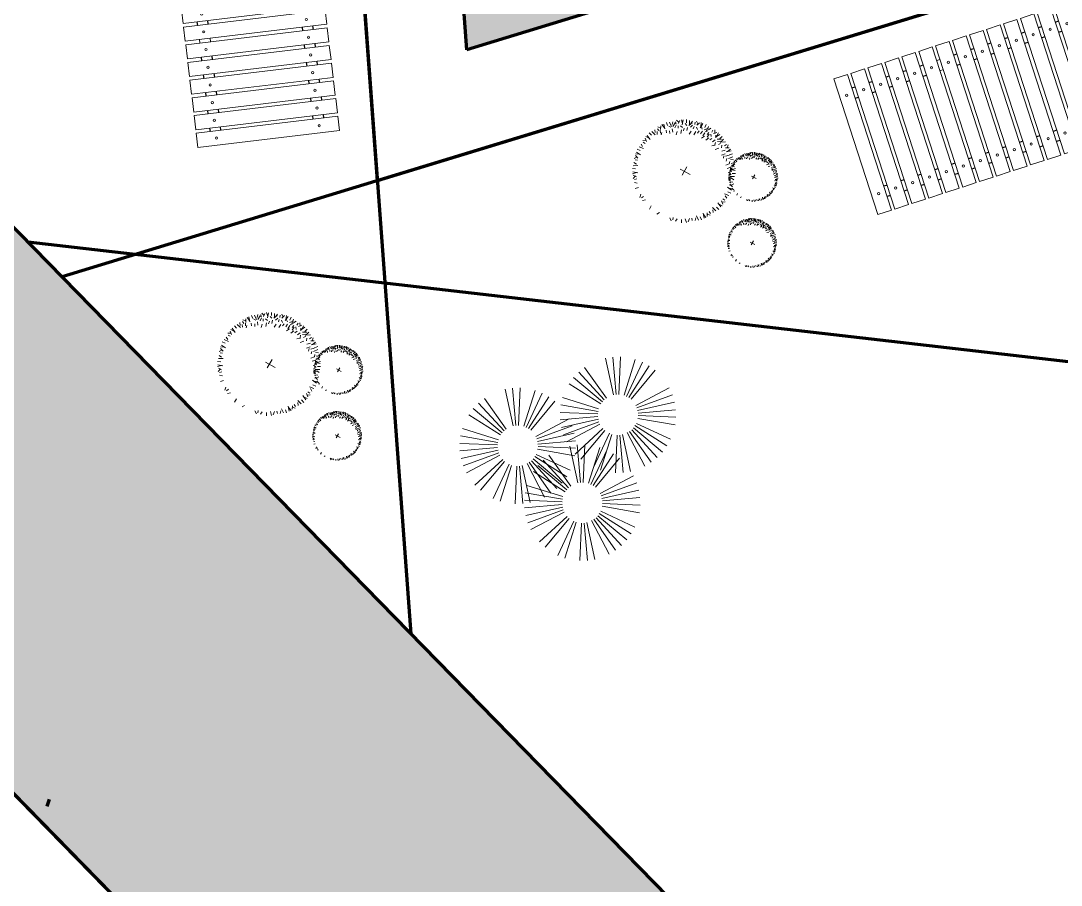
# Model space of a CAD drawing. Header units: millimetres. Extents: x 111 to 1506, y 14 to 566.
# Drawn here: x 225.51 to 230.77, y 186.6 to 190.97 of the extents above; entities that cross this region are included whole.
import ezdxf

# ---------------------------------------------------------------- set-up
doc = ezdxf.new("R2010")
doc.units = ezdxf.units.MM
doc.linetypes.add('ACAD_ISO04W100', pattern=[30, 24, -3, 0, -3])
for name, color, linetype, lineweight in [('ARB-CERCO', 97, 'Continuous', 5), ('G', 254, 'Continuous', 5), ('mobiliario', 45, 'Continuous', 13), ('MOBILIARIO - MUEBLES', 44, 'Continuous', 20), ('PALMERAS114', 114, 'Continuous', 5)]:
    doc.layers.add(name, color=color, linetype=linetype, lineweight=lineweight)
doc.styles.add('ATTR', font='romans.shx', dxfattribs={"width": 0.8, "height": 2.52})

# ---------------------------------------------------------------- blocks, each defined once
blk = doc.blocks.new('Tumbona 001')
at = {"layer": 'MOBILIARIO - MUEBLES'}
for p, q in [((0.3996, 1.88), (-0.4004, 1.88)), ((-0.4004, 1.88), (-0.4004, 1.8)), ((0.3996, 1.8), (0.3996, 1.88)), ((0.3996, 1.8), (-0.4004, 1.8)), ((0.3996, 1.78), (-0.4004, 1.78)), ((-0.4004, 1.78), (-0.4004, 1.7)), ((0.3996, 1.7), (0.3996, 1.78)), ((0.3996, 1.7), (-0.4004, 1.7)), ((0.3996, 1.68), (-0.4004, 1.68)), ((-0.4004, 1.68), (-0.4004, 1.6)), ((0.3996, 1.6), (0.3996, 1.68)), ((0.3996, 1.6), (-0.4004, 1.6)), ((0.3996, 1.58), (-0.4004, 1.58)), ((-0.4004, 1.58), (-0.4004, 1.5)), ((0.3996, 1.5), (0.3996, 1.58)), ((0.3996, 1.5), (-0.4004, 1.5)), ((0.3996, 1.48), (-0.4004, 1.48)), ((-0.4004, 1.48), (-0.4004, 1.4)), ((0.3996, 1.4), (0.3996, 1.48)), ((0.3996, 1.4), (-0.4004, 1.4)), ((0.3996, 1.38), (-0.4004, 1.38)), ((-0.4004, 1.38), (-0.4004, 1.3)), ((0.3996, 1.3), (0.3996, 1.38)), ((0.3996, 1.3), (-0.4004, 1.3)), ((0.3996, 1.28), (-0.4004, 1.28)), ((-0.4004, 1.28), (-0.4004, 1.2)), ((0.3996, 1.2), (0.3996, 1.28)), ((0.3996, 1.2), (-0.4004, 1.2)), ((0.3996, 1.18), (-0.4004, 1.18)), ((-0.4004, 1.18), (-0.4004, 1.1)), ((0.3996, 1.1), (0.3996, 1.18)), ((0.3996, 1.1), (-0.4004, 1.1)), ((0.3996, 1.08), (-0.4004, 1.08)), ((-0.4004, 1.08), (-0.4004, 1)), ((0.3996, 1), (0.3996, 1.08)), ((0.3996, 1), (-0.4004, 1)), ((0.3996, 0.98), (-0.4004, 0.98)), ((-0.4004, 0.98), (-0.4004, 0.9)), ((0.3996, 0.9), (0.3996, 0.98)), ((0.3996, 0.9), (-0.4004, 0.9)), ((0.3996, 0.88), (-0.4004, 0.88)), ((-0.4004, 0.88), (-0.4004, 0.8)), ((0.3996, 0.8), (0.3996, 0.88)), ((0.3996, 0.8), (-0.4004, 0.8)), ((0.3996, 0.78), (-0.4004, 0.78)), ((-0.4004, 0.78), (-0.4004, 0.7)), ((0.3996, 0.7), (0.3996, 0.78)), ((0.3996, 0.7), (-0.4004, 0.7)), ((0.3996, 0.68), (-0.4004, 0.68)), ((-0.4004, 0.68), (-0.4004, 0.6)), ((0.3996, 0.6), (0.3996, 0.68)), ((0.3996, 0.6), (-0.4004, 0.6)), ((0.2596, 0.58), (0.2596, 0.6)), ((0.3196, 0.58), (0.3196, 0.6)), ((0.3996, 0.58), (-0.4004, 0.58)), ((-0.4004, 0.58), (-0.4004, 0.5)), ((0.3996, 0.5), (0.3996, 0.58)), ((0.3996, 0.5), (-0.4004, 0.5)), ((0.3996, 0.48), (-0.4004, 0.48)), ((-0.4004, 0.48), (-0.4004, 0.4)), ((0.3996, 0.4), (0.3996, 0.48)), ((0.3996, 0.4), (-0.4004, 0.4)), ((0.3996, 0.38), (-0.4004, 0.38)), ((-0.4004, 0.38), (-0.4004, 0.3)), ((0.3996, 0.3), (0.3996, 0.38)), ((0.3996, 0.3), (-0.4004, 0.3)), ((0.3996, 0.28), (-0.4004, 0.28)), ((-0.4004, 0.28), (-0.4004, 0.2)), ((0.3996, 0.2), (0.3996, 0.28)), ((0.3996, 0.2), (-0.4004, 0.2)), ((0.3996, 0.18), (-0.4004, 0.18)), ((-0.4004, 0.18), (-0.4004, 0.1)), ((0.3996, 0.1), (0.3996, 0.18)), ((-0.4004, 0.1), (0.3996, 0.1)), ((-0.4, 0.08), (-0.4, 0)), ((0.4, 0.08), (-0.4, 0.08)), ((0.4, 0), (0.4, 0.08)), ((-0.4, 0), (0.4, 0))]:
    blk.add_line(p, q, dxfattribs=at)
at = {"layer": 'MOBILIARIO - MUEBLES', "lineweight": 25}
for p, q in [((-0.3204, 1.8), (-0.3204, 1.78)), ((-0.2604, 1.8), (-0.2604, 1.78)), ((0.2596, 1.78), (0.2596, 1.8)), ((0.3196, 1.78), (0.3196, 1.8)), ((-0.3204, 1.7), (-0.3204, 1.68)), ((-0.2604, 1.7), (-0.2604, 1.68)), ((0.2596, 1.68), (0.2596, 1.7)), ((0.3196, 1.68), (0.3196, 1.7)), ((-0.3204, 1.6), (-0.3204, 1.58)), ((-0.2604, 1.6), (-0.2604, 1.58)), ((0.2596, 1.58), (0.2596, 1.6)), ((0.3196, 1.58), (0.3196, 1.6)), ((-0.3204, 1.5), (-0.3204, 1.48)), ((-0.2604, 1.5), (-0.2604, 1.48)), ((0.2596, 1.48), (0.2596, 1.5)), ((0.3196, 1.48), (0.3196, 1.5)), ((-0.3204, 1.4), (-0.3204, 1.38)), ((-0.2604, 1.4), (-0.2604, 1.38)), ((0.2596, 1.38), (0.2596, 1.4)), ((0.3196, 1.38), (0.3196, 1.4)), ((-0.3204, 1.3), (-0.3204, 1.28)), ((-0.2604, 1.3), (-0.2604, 1.28)), ((0.2596, 1.28), (0.2596, 1.3)), ((0.3196, 1.28), (0.3196, 1.3)), ((-0.3204, 1.2), (-0.3204, 1.18)), ((-0.2604, 1.2), (-0.2604, 1.18)), ((0.2596, 1.18), (0.2596, 1.2)), ((0.3196, 1.18), (0.3196, 1.2)), ((-0.3204, 1.1), (-0.3204, 1.08)), ((-0.2604, 1.1), (-0.2604, 1.08)), ((0.2596, 1.08), (0.2596, 1.1)), ((0.3196, 1.08), (0.3196, 1.1)), ((-0.3204, 1), (-0.3204, 0.98)), ((-0.2604, 1), (-0.2604, 0.98)), ((0.2596, 0.98), (0.2596, 1)), ((0.3196, 0.98), (0.3196, 1)), ((-0.3204, 0.9), (-0.3204, 0.88)), ((-0.2604, 0.9), (-0.2604, 0.88)), ((0.2596, 0.88), (0.2596, 0.9)), ((0.3196, 0.88), (0.3196, 0.9)), ((-0.3204, 0.8), (-0.3204, 0.78)), ((-0.2604, 0.8), (-0.2604, 0.78)), ((0.2596, 0.78), (0.2596, 0.8)), ((0.3196, 0.78), (0.3196, 0.8)), ((-0.3204, 0.7), (-0.3204, 0.68)), ((-0.2604, 0.7), (-0.2604, 0.68)), ((0.2596, 0.68), (0.2596, 0.7)), ((0.3196, 0.68), (0.3196, 0.7)), ((-0.3204, 0.6), (-0.3204, 0.58)), ((-0.2604, 0.6), (-0.2604, 0.58)), ((-0.3204, 0.5), (-0.3204, 0.48)), ((-0.2604, 0.5), (-0.2604, 0.48)), ((0.2596, 0.48), (0.2596, 0.5)), ((0.3196, 0.48), (0.3196, 0.5)), ((-0.3204, 0.4), (-0.3204, 0.38)), ((-0.2604, 0.4), (-0.2604, 0.38)), ((0.2596, 0.38), (0.2596, 0.4)), ((0.3196, 0.38), (0.3196, 0.4)), ((-0.3204, 0.3), (-0.3204, 0.28)), ((-0.2604, 0.3), (-0.2604, 0.28)), ((0.2596, 0.28), (0.2596, 0.3)), ((0.3196, 0.28), (0.3196, 0.3)), ((-0.3204, 0.2), (-0.3204, 0.18)), ((-0.2604, 0.2), (-0.2604, 0.18)), ((0.2596, 0.18), (0.2596, 0.2)), ((0.3196, 0.18), (0.3196, 0.2)), ((-0.32, 0.1), (-0.32, 0.08)), ((-0.26, 0.1), (-0.26, 0.08)), ((0.26, 0.08), (0.26, 0.1)), ((0.32, 0.08), (0.32, 0.1))]:
    blk.add_line(p, q, dxfattribs=at)
at = {"layer": 'MOBILIARIO - MUEBLES'}
for centre in [(-0.29, 1.84), (0.29, 1.84), (-0.29, 1.74), (0.29, 1.74), (-0.29, 1.64), (0.29, 1.64), (-0.29, 1.54), (0.29, 1.54), (-0.29, 1.44), (0.29, 1.44), (-0.29, 1.34), (0.29, 1.34), (-0.29, 1.24), (0.29, 1.24), (-0.29, 1.14), (0.29, 1.14), (-0.29, 1.04), (0.29, 1.04), (-0.29, 0.94), (0.29, 0.94), (-0.29, 0.84), (0.29, 0.84), (-0.29, 0.74), (0.29, 0.74), (-0.29, 0.64), (0.29, 0.64), (-0.29, 0.54), (0.29, 0.54), (-0.29, 0.44), (0.29, 0.44), (-0.29, 0.34), (0.29, 0.34), (-0.29, 0.24), (0.29, 0.24), (-0.29, 0.14), (0.29, 0.14), (-0.29, 0.04), (0.29, 0.04)]:
    blk.add_circle(centre, 0.0063, dxfattribs=at)
blk = doc.blocks.new('EVG7')
for p, q in [((-9.2, 18.3), (-24.1, 54.3)), ((-6.6, 19.1), (-16.7, 56.9)), ((-3.9, 19.7), (-9, 58.4)), ((1.6, 19.7), (6.7, 58.4)), ((4.2, 19.1), (14.4, 56.9)), ((6.9, 18.3), (21.8, 54.3)), ((-13.8, 15.4), (-37.7, 46.5)), ((-11.6, 17), (-31.2, 50.9)), ((9.3, 17), (28.8, 50.9)), ((-17.8, 11.7), (-48.8, 35.4)), ((-16, 13.7), (-43.6, 41.3)), ((15.5, 11.7), (46.4, 35.4)), ((-20.6, 7), (-56.6, 21.9)), ((17, 9.4), (50.8, 28.9)), ((18.2, 7), (54.3, 21.9)), ((-21.6, 4.4), (-59.1, 14.4)), ((19.8, 1.7), (58.3, 6.7)), ((-22.2, -1.1), (-61.2, -1.1)), ((-22.2, -3.8), (-60.7, -8.9)), ((-20.6, -9.1), (-56.6, -24)), ((19.3, -6.6), (56.8, -16.6)), ((19.8, -1.1), (58.8, -1.1)), ((19.8, -3.8), (58.3, -8.9)), ((-19.4, -11.6), (-53.1, -31.1)), ((-17.8, -13.9), (-48.8, -37.6)), ((-13.8, -17.6), (-37.7, -48.7)), ((-11.6, -19.2), (-31.2, -53)), ((-9.2, -20.5), (-24.1, -56.5)), ((-6.6, -21.3), (-16.7, -59)), ((4.2, -21.3), (14.4, -59)), ((6.9, -20.5), (21.8, -56.5)), ((9.3, -19.2), (28.8, -53)), ((11.5, -17.6), (35.3, -48.7)), ((13.6, -15.9), (41.2, -43.5)), ((15.5, -13.9), (46.4, -37.6)), ((-3.9, -21.8), (-9, -60.6)), ((-1.2, -22.1), (-1.2, -61.1))]:
    blk.add_line(p, q)
at = {"style": 'ATTR', "width": 0.8, "flags": 9}
blk.add_attdef('ESTCODE', (0, 0), '', height=0.7, dxfattribs=at)
blk = doc.blocks.new('A$C05551F4C')
at = {"color": 0, "linetype": 'ByBlock'}
for p, q in [((-0.186, 0.2707), (-0.1838, 0.2481)), ((-0.1793, 0.2799), (-0.1605, 0.2625)), ((-0.1581, 0.2543), (-0.1685, 0.285)), ((-0.1422, 0.2789), (-0.1518, 0.2974)), ((-0.1175, 0.2759), (-0.1328, 0.3015)), ((-0.1148, 0.2892), (-0.113, 0.3077)), ((-0.0892, 0.2954), (-0.0948, 0.3098)), ((-0.0896, 0.3199), (-0.0714, 0.308)), ((-0.0692, 0.3215), (-0.0758, 0.2998)), ((-0.0594, 0.3274), (-0.0488, 0.3042)), ((-0.0497, 0.2957), (-0.0475, 0.328)), ((-0.0255, 0.3123), (-0.0274, 0.3331)), ((-0.0039, 0.3001), (-0.0083, 0.3296)), ((0.0037, 0.3114), (0.0124, 0.3277)), ((0.0297, 0.3073), (0.03, 0.3227)), ((0.0387, 0.3301), (0.051, 0.3121)), ((0.0582, 0.3237), (0.0438, 0.3062)), ((0.0663, 0.2925), (0.0807, 0.3215)), ((0.0694, 0.3255), (0.0704, 0.2999)), ((0.095, 0.2986), (0.1012, 0.3184)), ((0.1103, 0.279), (0.1176, 0.3079)), ((0.1185, 0.2688), (0.1332, 0.2783)), ((0.1216, 0.2865), (0.136, 0.2983)), ((0.1441, 0.2728), (0.1503, 0.2869)), ((0.1767, 0.277), (0.1567, 0.2664)), ((0.1611, 0.2904), (0.1656, 0.269)), ((0.1878, 0.2744), (0.1789, 0.2504)), ((-0.2371, 0.2034), (-0.2531, 0.2168)), ((-0.2158, 0.2234), (-0.2211, 0.2412)), ((-0.1945, 0.239), (-0.2052, 0.2501)), ((-0.2042, 0.2614), (-0.1828, 0.2573)), ((0.1278, 0.2451), (0.1434, 0.2504)), ((0.1363, 0.2555), (0.1509, 0.265)), ((0.1562, 0.2235), (0.1709, 0.233)), ((0.1629, 0.2022), (0.1776, 0.2117)), ((0.1722, 0.2451), (0.1966, 0.2664)), ((0.1802, 0.1896), (0.1971, 0.2029)), ((0.2011, 0.2397), (0.2144, 0.2557)), ((0.2015, 0.2158), (0.2012, 0.2313)), ((0.2077, 0.2158), (0.2255, 0.2397)), ((0.2119, 0.2072), (0.2393, 0.2068)), ((0.2211, 0.2184), (0.2388, 0.2238)), ((0.2366, 0.1971), (0.2477, 0.2078)), ((0.259, 0.2068), (0.255, 0.1854)), ((-0.2839, 0.124), (-0.2956, 0.1383)), ((-0.2877, 0.1635), (-0.2664, 0.1679)), ((-0.2702, 0.1465), (-0.2843, 0.1527)), ((0.1773, 0.1632), (0.1989, 0.1686)), ((0.1982, 0.1408), (0.2209, 0.1482)), ((0.2122, 0.1917), (0.2316, 0.1933)), ((0.2194, 0.1722), (0.2329, 0.1797)), ((0.2222, 0.1343), (0.2393, 0.1382)), ((0.238, 0.1512), (0.2412, 0.1673)), ((0.2683, 0.1886), (0.2458, 0.1864)), ((0.252, 0.1607), (0.2827, 0.1711)), ((0.2775, 0.1819), (0.2601, 0.1631)), ((0.2632, 0.1339), (0.2682, 0.1486)), ((0.2736, 0.1201), (0.2991, 0.1354)), ((0.2766, 0.1448), (0.295, 0.1544)), ((-0.3229, 0.0718), (-0.2973, 0.0728)), ((0.2224, 0.0927), (0.2445, 0.0904)), ((0.2342, 0.1166), (0.2547, 0.1233)), ((0.265, 0.1076), (0.2837, 0.1025)), ((0.265, 0.0868), (0.2804, 0.0892)), ((0.27, 0.1223), (0.2956, 0.1124)), ((0.2753, 0.0607), (0.2838, 0.0747)), ((0.2869, 0.1174), (0.3053, 0.1156)), ((0.2931, 0.0918), (0.3074, 0.0974)), ((0.3191, 0.0718), (0.2974, 0.0784)), ((0.3175, 0.0922), (0.3056, 0.074)), ((-0.3088, 0.006), (-0.3251, 0.0148)), ((-0.0275, 0), (0.0346, 0)), ((-0.0009, 0.0293), (0.0013, -0.0426)), ((0.2344, 0.0646), (0.2583, 0.0637)), ((0.2407, 0.0111), (0.2607, 0.0014)), ((0.2548, 0.0502), (0.2721, 0.048)), ((0.2566, 0.0113), (0.2805, 0.0104)), ((0.26, 0.0294), (0.2815, 0.0287)), ((0.2858, 0.0105), (0.3017, -0.0008)), ((0.2931, 0.0358), (0.3029, 0.0479)), ((0.2934, 0.0523), (0.3257, 0.0501)), ((0.2955, 0.0225), (0.3163, 0.0046)), ((0.2977, 0.0065), (0.3273, 0.0109)), ((0.3251, 0.0621), (0.3018, 0.0514)), ((0.31, 0.0282), (0.3307, 0.03)), ((0.2423, -0.0195), (0.2645, -0.0285)), ((0.2544, -0.0613), (0.2743, -0.0693)), ((0.2566, -0.04), (0.2721, -0.0479)), ((0.2633, -0.018), (0.2871, -0.0189)), ((0.2787, -0.0091), (0.294, -0.0121)), ((0.2795, -0.0372), (0.2923, -0.0269)), ((0.2876, -0.0666), (0.301, -0.0586)), ((0.2901, -0.0637), (0.3191, -0.0781)), ((0.3213, -0.0555), (0.3038, -0.0412)), ((0.305, -0.0271), (0.3203, -0.0274)), ((0.309, -0.001), (0.3254, -0.0098)), ((0.3277, -0.0361), (0.3097, -0.0484)), ((-0.3173, -0.0872), (-0.3053, -0.069)), ((-0.2928, -0.0868), (-0.3072, -0.0924)), ((-0.2866, -0.1125), (-0.3051, -0.1106)), ((0.2211, -0.1012), (0.2388, -0.1172)), ((0.2299, -0.0719), (0.2455, -0.0879)), ((0.2455, -0.0852), (0.261, -0.0799)), ((0.2499, -0.1305), (0.2655, -0.1252)), ((0.2588, -0.1039), (0.2721, -0.1119)), ((0.2721, -0.0879), (0.2832, -0.1039)), ((0.2766, -0.1077), (0.3056, -0.1149)), ((0.2842, -0.119), (0.2959, -0.1334)), ((0.2854, -0.0799), (0.2987, -0.1039)), ((0.2962, -0.0924), (0.3161, -0.0986)), ((0.3231, -0.0668), (0.2976, -0.0678)), ((-0.2763, -0.1398), (-0.2947, -0.1495)), ((-0.2773, -0.1769), (-0.2599, -0.1581)), ((-0.268, -0.1836), (-0.2455, -0.1814)), ((-0.2363, -0.1921), (-0.2474, -0.2028)), ((0.1922, -0.1998), (0.2077, -0.1945)), ((0.1989, -0.1758), (0.2144, -0.1705)), ((0.21, -0.1545), (0.2277, -0.1705)), ((0.2166, -0.1811), (0.2344, -0.1971)), ((0.2322, -0.1438), (0.2499, -0.1598)), ((0.2374, -0.1985), (0.2534, -0.2118)), ((0.2427, -0.1696), (0.264, -0.194)), ((0.272, -0.1851), (0.248, -0.1763)), ((0.2747, -0.1741), (0.264, -0.1541)), ((0.288, -0.1585), (0.2667, -0.163)), ((0.2704, -0.1415), (0.2845, -0.1477)), ((-0.2208, -0.2135), (-0.2386, -0.2188)), ((-0.2075, -0.2108), (-0.2252, -0.2348)), ((-0.2008, -0.2348), (-0.2141, -0.2507)), ((-0.172, -0.2401), (-0.1964, -0.2614)), ((-0.1875, -0.2694), (-0.1786, -0.2454)), ((-0.1764, -0.2721), (-0.1564, -0.2614)), ((-0.1609, -0.2854), (-0.1653, -0.2641)), ((0.1345, -0.2477), (0.1523, -0.2637)), ((0.1545, -0.2291), (0.1722, -0.2451)), ((0.1584, -0.2493), (0.1687, -0.2801)), ((0.1795, -0.2749), (0.1608, -0.2575)), ((0.1678, -0.2104), (0.1855, -0.2264)), ((0.2045, -0.2564), (0.1831, -0.2524)), ((0.1862, -0.2657), (0.184, -0.2431)), ((0.1855, -0.2264), (0.2011, -0.2211)), ((0.1948, -0.234), (0.2054, -0.2451)), ((0.2134, -0.2051), (0.2374, -0.2229)), ((0.2161, -0.2184), (0.2214, -0.2362)), ((-0.1439, -0.2678), (-0.15, -0.2819)), ((-0.1214, -0.2816), (-0.1357, -0.2933)), ((-0.1101, -0.274), (-0.1173, -0.303)), ((-0.0947, -0.2936), (-0.1009, -0.3135)), ((-0.066, -0.2875), (-0.0804, -0.3165)), ((-0.0692, -0.3205), (-0.0702, -0.295)), ((-0.0579, -0.3187), (-0.0435, -0.3012)), ((-0.0385, -0.3251), (-0.0507, -0.3071)), ((-0.0295, -0.3023), (-0.0298, -0.3177)), ((-0.0034, -0.3064), (-0.0122, -0.3228)), ((0.0041, -0.2951), (0.0085, -0.3246)), ((0.0258, -0.3074), (0.0277, -0.3281)), ((0.05, -0.2907), (0.0478, -0.3231)), ((0.0597, -0.3224), (0.049, -0.2992)), ((0.0694, -0.3165), (0.076, -0.2948)), ((0.0898, -0.3149), (0.0716, -0.303)), ((0.0894, -0.2905), (0.095, -0.3048)), ((0.0968, -0.269), (0.1145, -0.285)), ((0.1151, -0.2843), (0.1132, -0.3027)), ((0.1177, -0.2709), (0.1331, -0.2965)), ((0.1424, -0.274), (0.1521, -0.2924))]:
    blk.add_line(p, q, dxfattribs=at)

msp = doc.modelspace()

# ---------------------------------------------------------------- hatches: boundary and pattern name
at = {"layer": 'G', "lineweight": 100, "ltscale": 1000}
h = msp.add_hatch(dxfattribs=at)
h.set_pattern_fill('AR-HBONE', color=256, scale=0.046, angle=-22.08523, style=0)
h.set_pattern_definition([(22.914772, (777.23143, 1670.63463), (0.097837146, 0.241122153), [0.552, -0.184]), (112.914772, (777.40091, 1670.70627), (0.097837146, 0.241122153), [0.552, -0.184])])
edge = h.paths.add_edge_path()
edge.add_line((221.74739, 201.07699), (222.24177, 203.56684))
edge.add_line((222.24177, 203.56684), (283.25265, 176.18215))
edge.add_line((283.25265, 176.18215), (282.61554, 174.27589))
edge.add_line((282.61554, 174.27589), (222.04443, 201.46319))
h = msp.add_hatch(dxfattribs=at)
h.set_pattern_fill('AR-HBONE', color=256, scale=0.046, angle=-22.08523, style=0)
h.set_pattern_definition([(22.914772, (797.12783, 1599.99595), (0.097837146, 0.241122153), [0.552, -0.184]), (112.914772, (797.29731, 1600.0676), (0.097837146, 0.241122153), [0.552, -0.184])])
h.paths.add_polyline_path([(326.50652, 83.72907), (327.08509, 85.9982), (222.22982, 193.24791), (221.75785, 190.86976)])
at = {"layer": 'mobiliario', "lineweight": 100, "ltscale": 1000}
h = msp.add_hatch(color=256, dxfattribs=at)
h.dxf.hatch_style = 1
h.set_gradient(color1=(0, 0, 255), tint=1)
h.paths.add_polyline_path([(227.76865, 190.82066), (227.42927, 195.40883), (233.0223, 194.76545), (232.47037, 192.25606)])

# ---------------------------------------------------------------- linework, layer by layer
at = {"lineweight": 100, "ltscale": 1000}
for p, q in [((226.63239, 199.40388), (227.48537, 187.87235)), ((239.16703, 193.77772), (225.72421, 189.67373)), ((236.7991, 188.55546), (225.55269, 189.84917)), ((225.65813, 187.03604), (225.64581, 187.00043))]:
    msp.add_line(p, q, dxfattribs=at)
at = {"linetype": 'ACAD_ISO04W100', "ltscale": 1000}
for p, q in [((222.22982, 193.24791), (233.59286, 181.6254)), ((221.75725, 190.87038), (229.32999, 183.12471))]:
    msp.add_line(p, q, dxfattribs=at)
at = {"lineweight": 100, "ltscale": 1000}
for points in [[(233.59286, 181.6254), (222.22982, 193.24791), (223.71382, 200.71388), (239.20693, 193.75981), (233.59286, 181.6254)], [(227.31618, 190.15974), (226.88605, 195.97461), (233.62958, 195.19888), (232.89591, 191.86319), (227.31618, 190.15974)], [(233.59286, 181.6254), (222.22982, 193.24791)], [(216.07367, 161.74658), (215.98876, 161.8491), (221.75725, 190.87038), (229.32999, 183.12471), (216.07367, 161.74658)], [(221.75785, 190.86976), (229.32999, 183.12471)]]:
    msp.add_lwpolyline(points, dxfattribs=at)
msp.add_lwpolyline([(227.76865, 190.82066), (227.42927, 195.40883), (233.0223, 194.76545), (232.47037, 192.25606)], close=True, dxfattribs=at)

# ---------------------------------------------------------------- block references
at = {"layer": 'ARB-CERCO'}
for p, xscale, yscale, zscale, rotation in [((228.86621, 190.20718), 0.786722348914222, 0.786722348914222, 0.786722348914222, 59.94184765909385), ((229.21532, 190.17818), 0.3774895201833683, 0.3774895201833683, 0.3774895201833683, 59.94184765910946), ((229.20913, 189.84505), 0.3774895201833683, 0.3774895201833683, 0.3774895201833683, 59.94184765910946), ((226.77043, 189.23309), 0.786722348914222, 0.786722348914222, 0.786722348914222, 59.94184765909385), ((227.11954, 189.20409), 0.3774895201833683, 0.3774895201833683, 0.3774895201833683, 59.94184765910946), ((227.11334, 188.87096), 0.3774895201833683, 0.3774895201833683, 0.3774895201833683, 59.94184765910946)]:
    msp.add_blockref('A$C05551F4C', p, dxfattribs=dict(at, xscale=xscale, yscale=yscale, zscale=zscale, rotation=rotation))
at = {"layer": 'mobiliario', "yscale": 0.9000000000000236, "zscale": 0.9}
for p, xscale, rotation in [((226.76694, 190.37075), -0.9000000000000802, 6.83623295878724), ((229.73318, 190.33196), -0.9000000000000801, 287.9788053777586)]:
    msp.add_blockref('Tumbona 001', p, dxfattribs=dict(at, xscale=xscale, rotation=rotation))
at = {"layer": 'PALMERAS114', "extrusion": (0, 0, -1), "xscale": -0.004880888891868356, "yscale": 0.004880888891718753, "zscale": -0.004880888891868356, "rotation": 294.9205878507973}
for p in [(-228.52871, 188.98526), (-228.02241, 188.82877), (-228.34858, 188.54132)]:
    msp.add_blockref('EVG7', p, dxfattribs=at)

doc.saveas('drawing.dxf')
